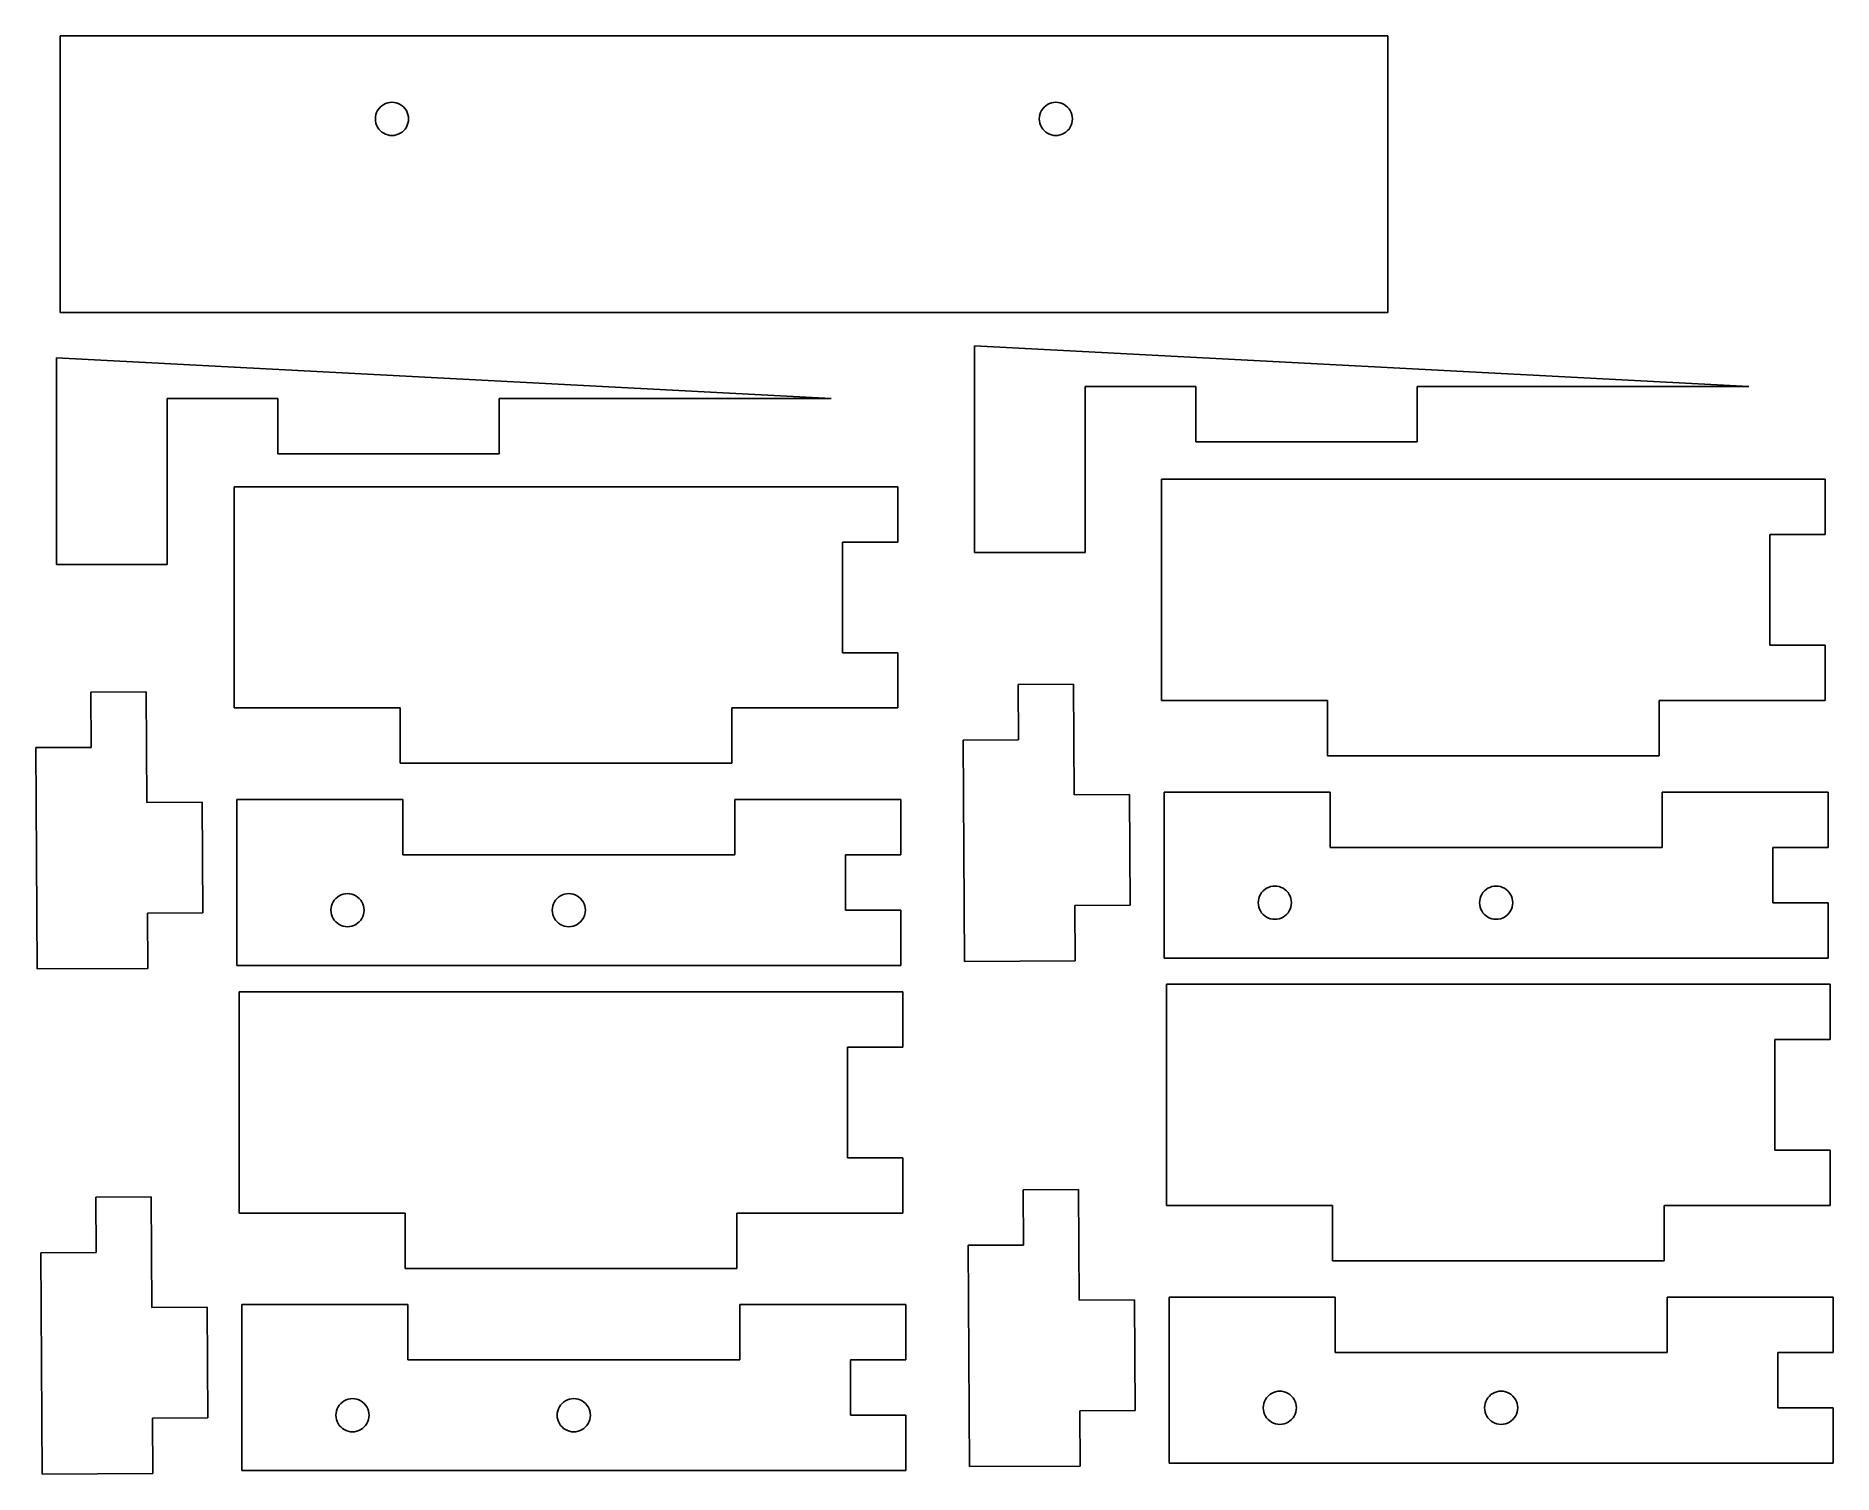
# Model space of a CAD drawing. Extents: x 4 to 167, y 4 to 134.
import ezdxf

# ---------------------------------------------------------------- set-up
doc = ezdxf.new("R2010")
doc.units = 0
doc.layers.add('Calque_1', color=7, linetype='CONTINUOUS')

msp = doc.modelspace()

# ---------------------------------------------------------------- linework, layer by layer
at = {"layer": 'Calque_1', "color": 7}
for p, q in [((126.282839, 133.589212), (6.282839, 133.589212)), ((6.282839, 133.589212), (6.282839, 108.589212)), ((126.282839, 108.589212), (126.282839, 133.589212)), ((37.782839, 126.089212), (37.782839, 126.089212)), ((97.782839, 126.089212), (97.782839, 126.089212)), ((6.282839, 108.589212), (126.282839, 108.589212)), ((88.923923, 86.91238), (88.923923, 105.580925)), ((88.923923, 105.580925), (158.923923, 101.91238)), ((5.969786, 85.82509), (5.969786, 104.493634)), ((5.969786, 104.493634), (75.969787, 100.825089)), ((25.969787, 100.825089), (15.969787, 100.825089)), ((15.969787, 100.825089), (15.969787, 85.82509)), ((25.969787, 95.82509), (25.969787, 100.825089)), ((75.969787, 100.825089), (45.969787, 100.825089)), ((45.969787, 100.825089), (45.969787, 95.82509)), ((108.923923, 101.91238), (98.923923, 101.91238)), ((98.923923, 101.91238), (98.923923, 86.91238)), ((108.923923, 96.91238), (108.923923, 101.91238)), ((158.923923, 101.91238), (128.923923, 101.91238)), ((128.923923, 101.91238), (128.923923, 96.91238)), ((128.923923, 96.91238), (108.923923, 96.91238)), ((45.969787, 95.82509), (25.969787, 95.82509)), ((22.00971, 72.85197), (22.00971, 92.85197)), ((22.00971, 92.85197), (82.00971, 92.85197)), ((82.00971, 92.85197), (82.00971, 87.85197)), ((105.82095, 73.52709), (105.82095, 93.52709)), ((105.82095, 93.52709), (165.82095, 93.52709)), ((165.82095, 93.52709), (165.82095, 88.52709)), ((82.00971, 87.85197), (77.00971, 87.85197)), ((77.00971, 87.85197), (77.00971, 77.85197)), ((165.82095, 88.52709), (160.82095, 88.52709)), ((160.82095, 88.52709), (160.82095, 78.52709)), ((98.923923, 86.91238), (88.923923, 86.91238)), ((15.969787, 85.82509), (5.969786, 85.82509)), ((160.82095, 78.52709), (165.82095, 78.52709)), ((165.82095, 78.52709), (165.82095, 73.52709)), ((77.00971, 77.85197), (82.00971, 77.85197)), ((82.00971, 77.85197), (82.00971, 72.85197)), ((92.890438, 74.968995), (97.890369, 74.995208)), ((92.91665, 69.969064), (92.890438, 74.968995)), ((97.890369, 74.995208), (97.942794, 64.995345)), ((9.079197, 74.293865), (14.079128, 74.320078)), ((9.105409, 69.293934), (9.079197, 74.293865)), ((14.079128, 74.320078), (14.131553, 64.320215)), ((120.82095, 73.52709), (105.82095, 73.52709)), ((120.82095, 68.52709), (120.82095, 73.52709)), ((165.82095, 73.52709), (150.82095, 73.52709)), ((150.82095, 73.52709), (150.82095, 68.52709)), ((37.00971, 72.85197), (22.00971, 72.85197)), ((37.00971, 67.85197), (37.00971, 72.85197)), ((82.00971, 72.85197), (67.00971, 72.85197)), ((67.00971, 72.85197), (67.00971, 67.85197)), ((87.916719, 69.942852), (92.91665, 69.969064)), ((88.021568, 49.943127), (87.916719, 69.942852)), ((4.105478, 69.267722), (9.105409, 69.293934)), ((4.210327, 49.267997), (4.105478, 69.267722)), ((150.82095, 68.52709), (120.82095, 68.52709)), ((67.00971, 67.85197), (37.00971, 67.85197)), ((97.942794, 64.995345), (102.942725, 65.021558)), ((102.942725, 65.021558), (102.99515, 55.021695)), ((106.07424, 50.25756), (106.07424, 65.25756)), ((106.07424, 65.25756), (121.07424, 65.25756)), ((121.07424, 65.25756), (121.07424, 60.25756)), ((151.07424, 60.25756), (151.07424, 65.25756)), ((151.07424, 65.25756), (166.07424, 65.25756)), ((166.07424, 65.25756), (166.07424, 60.25756)), ((14.131553, 64.320215), (19.131484, 64.346428)), ((19.131484, 64.346428), (19.183909, 54.346565)), ((22.262998, 49.58243), (22.262998, 64.58243)), ((22.262998, 64.58243), (37.262998, 64.58243)), ((37.262998, 64.58243), (37.262998, 59.58243)), ((67.262998, 59.58243), (67.262998, 64.58243)), ((67.262998, 64.58243), (82.262998, 64.58243)), ((82.262998, 64.58243), (82.262998, 59.58243)), ((121.07424, 60.25756), (151.07424, 60.25756)), ((166.07424, 60.25756), (161.07424, 60.25756)), ((161.07424, 60.25756), (161.07424, 55.25756)), ((37.262998, 59.58243), (67.262998, 59.58243)), ((82.262998, 59.58243), (77.262998, 59.58243)), ((77.262998, 59.58243), (77.262998, 54.58243)), ((117.57424, 55.25756), (117.57424, 55.25756)), ((137.57424, 55.25756), (137.57424, 55.25756)), ((161.07424, 55.25756), (166.07424, 55.25756)), ((166.07424, 55.25756), (166.07424, 50.25756)), ((19.183909, 54.346565), (14.183977, 54.320353)), ((14.183977, 54.320353), (14.21019, 49.320421)), ((33.762998, 54.58243), (33.762998, 54.58243)), ((53.762998, 54.58243), (53.762998, 54.58243)), ((77.262998, 54.58243), (82.262998, 54.58243)), ((82.262998, 54.58243), (82.262998, 49.58243)), ((102.99515, 55.021695), (97.995218, 54.995483)), ((97.995218, 54.995483), (98.021431, 49.995551)), ((14.21019, 49.320421), (4.210327, 49.267997)), ((82.262998, 49.58243), (22.262998, 49.58243)), ((98.021431, 49.995551), (88.021568, 49.943127)), ((166.07424, 50.25756), (106.07424, 50.25756)), ((22.460255, 27.20332), (22.460255, 47.20332)), ((22.460255, 47.20332), (82.460255, 47.20332)), ((82.460255, 47.20332), (82.460255, 42.20332)), ((106.2715, 27.87844), (106.2715, 47.87844)), ((106.2715, 47.87844), (166.2715, 47.87844)), ((166.2715, 47.87844), (166.2715, 42.87844)), ((166.2715, 42.87844), (161.2715, 42.87844)), ((161.2715, 42.87844), (161.2715, 32.87844)), ((82.460255, 42.20332), (77.460255, 42.20332)), ((77.460255, 42.20332), (77.460255, 32.20332)), ((161.2715, 32.87844), (166.2715, 32.87844)), ((166.2715, 32.87844), (166.2715, 27.87844)), ((77.460255, 32.20332), (82.460255, 32.20332)), ((82.460255, 32.20332), (82.460255, 27.20332)), ((93.340988, 29.320325), (98.340919, 29.346538)), ((93.3672, 24.320394), (93.340988, 29.320325)), ((98.340919, 29.346538), (98.393344, 19.346675)), ((9.529744, 28.645205), (14.529675, 28.671418)), ((9.555956, 23.645274), (9.529744, 28.645205)), ((14.529675, 28.671418), (14.5821, 18.671555)), ((121.2715, 27.87844), (106.2715, 27.87844)), ((121.2715, 22.87844), (121.2715, 27.87844)), ((166.2715, 27.87844), (151.2715, 27.87844)), ((151.2715, 27.87844), (151.2715, 22.87844)), ((37.460255, 27.20332), (22.460255, 27.20332)), ((37.460255, 22.20332), (37.460255, 27.20332)), ((82.460255, 27.20332), (67.460255, 27.20332)), ((67.460255, 27.20332), (67.460255, 22.20332)), ((4.556025, 23.619062), (9.555956, 23.645274)), ((4.660874, 3.619337), (4.556025, 23.619062)), ((88.367269, 24.294182), (93.3672, 24.320394)), ((88.472118, 4.294457), (88.367269, 24.294182)), ((151.2715, 22.87844), (121.2715, 22.87844)), ((67.460255, 22.20332), (37.460255, 22.20332)), ((106.52479, 4.60889), (106.52479, 19.60889)), ((106.52479, 19.60889), (121.52479, 19.60889)), ((121.52479, 19.60889), (121.52479, 14.60889)), ((151.52479, 14.60889), (151.52479, 19.60889)), ((151.52479, 19.60889), (166.52479, 19.60889)), ((166.52479, 19.60889), (166.52479, 14.60889)), ((14.5821, 18.671555), (19.582031, 18.697768)), ((19.582031, 18.697768), (19.634456, 8.697905)), ((22.713543, 3.93378), (22.713543, 18.93378)), ((22.713543, 18.93378), (37.713543, 18.93378)), ((37.713543, 18.93378), (37.713543, 13.93378)), ((67.713543, 13.93378), (67.713543, 18.93378)), ((67.713543, 18.93378), (82.713543, 18.93378)), ((82.713543, 18.93378), (82.713543, 13.93378)), ((98.393344, 19.346675), (103.393275, 19.372888)), ((103.393275, 19.372888), (103.4457, 9.373025)), ((37.713543, 13.93378), (67.713543, 13.93378)), ((82.713543, 13.93378), (77.713543, 13.93378)), ((77.713543, 13.93378), (77.713543, 8.93378)), ((121.52479, 14.60889), (151.52479, 14.60889)), ((166.52479, 14.60889), (161.52479, 14.60889)), ((161.52479, 14.60889), (161.52479, 9.60889)), ((19.634456, 8.697905), (14.634524, 8.671693)), ((14.634524, 8.671693), (14.660737, 3.671761)), ((34.213543, 8.93378), (34.213543, 8.93378)), ((54.213543, 8.93378), (54.213543, 8.93378)), ((77.713543, 8.93378), (82.713543, 8.93378)), ((82.713543, 8.93378), (82.713543, 3.93378)), ((103.4457, 9.373025), (98.445768, 9.346813)), ((98.445768, 9.346813), (98.471981, 4.346881)), ((118.02479, 9.60889), (118.02479, 9.60889)), ((138.02479, 9.60889), (138.02479, 9.60889)), ((161.52479, 9.60889), (166.52479, 9.60889)), ((166.52479, 9.60889), (166.52479, 4.60889)), ((14.660737, 3.671761), (4.660874, 3.619337)), ((82.713543, 3.93378), (22.713543, 3.93378)), ((98.471981, 4.346881), (88.472118, 4.294457)), ((166.52479, 4.60889), (106.52479, 4.60889))]:
    msp.add_line(p, q, dxfattribs=at)
for points in [[(35.532839, 127.38825), (35.068737, 127.120301), (34.782839, 126.62511), (34.782839, 126.089212)], [(37.032839, 127.38825), (36.568737, 127.656199), (35.99694, 127.656199), (35.532839, 127.38825)], [(37.782839, 126.089212), (37.782839, 126.62511), (37.49694, 127.120301), (37.032839, 127.38825)], [(95.532839, 127.38825), (95.068737, 127.120301), (94.782839, 126.62511), (94.782839, 126.089212)], [(97.032839, 127.38825), (96.568737, 127.656199), (95.99694, 127.656199), (95.532839, 127.38825)], [(97.782839, 126.089212), (97.782839, 126.62511), (97.49694, 127.120301), (97.032839, 127.38825)], [(34.782839, 126.089212), (34.782839, 125.553314), (35.068737, 125.058123), (35.532839, 124.790174)], [(37.032839, 124.790174), (37.49694, 125.058123), (37.782839, 125.553314), (37.782839, 126.089212)], [(94.782839, 126.089212), (94.782839, 125.553314), (95.068737, 125.058123), (95.532839, 124.790174)], [(97.032839, 124.790174), (97.49694, 125.058123), (97.782839, 125.553314), (97.782839, 126.089212)], [(35.532839, 124.790174), (35.99694, 124.522225), (36.568737, 124.522225), (37.032839, 124.790174)], [(95.532839, 124.790174), (95.99694, 124.522225), (96.568737, 124.522225), (97.032839, 124.790174)], [(31.512998, 55.881468), (31.048896, 55.613519), (30.762998, 55.118328), (30.762998, 54.58243)], [(33.012998, 55.881468), (32.548896, 56.149417), (31.9771, 56.149417), (31.512998, 55.881468)], [(33.762998, 54.58243), (33.762998, 55.118328), (33.4771, 55.613519), (33.012998, 55.881468)], [(51.512998, 55.881468), (51.048896, 55.613519), (50.762998, 55.118328), (50.762998, 54.58243)], [(53.012998, 55.881468), (52.548896, 56.149417), (51.9771, 56.149417), (51.512998, 55.881468)], [(53.762998, 54.58243), (53.762998, 55.118328), (53.4771, 55.613519), (53.012998, 55.881468)], [(115.32424, 56.556598), (114.860138, 56.288649), (114.57424, 55.793458), (114.57424, 55.25756)], [(114.57424, 55.25756), (114.57424, 54.721662), (114.860138, 54.226471), (115.32424, 53.958522)], [(116.82424, 56.556598), (116.360138, 56.824547), (115.788342, 56.824547), (115.32424, 56.556598)], [(117.57424, 55.25756), (117.57424, 55.793458), (117.288342, 56.288649), (116.82424, 56.556598)], [(116.82424, 53.958522), (117.288342, 54.226471), (117.57424, 54.721662), (117.57424, 55.25756)], [(135.32424, 56.556598), (134.860138, 56.288649), (134.57424, 55.793458), (134.57424, 55.25756)], [(134.57424, 55.25756), (134.57424, 54.721662), (134.860138, 54.226471), (135.32424, 53.958522)], [(136.82424, 56.556598), (136.360138, 56.824547), (135.788342, 56.824547), (135.32424, 56.556598)], [(137.57424, 55.25756), (137.57424, 55.793458), (137.288342, 56.288649), (136.82424, 56.556598)], [(136.82424, 53.958522), (137.288342, 54.226471), (137.57424, 54.721662), (137.57424, 55.25756)], [(30.762998, 54.58243), (30.762998, 54.046532), (31.048896, 53.551341), (31.512998, 53.283392)], [(33.012998, 53.283392), (33.4771, 53.551341), (33.762998, 54.046532), (33.762998, 54.58243)], [(50.762998, 54.58243), (50.762998, 54.046532), (51.048896, 53.551341), (51.512998, 53.283392)], [(53.012998, 53.283392), (53.4771, 53.551341), (53.762998, 54.046532), (53.762998, 54.58243)], [(115.32424, 53.958522), (115.788342, 53.690573), (116.360138, 53.690573), (116.82424, 53.958522)], [(135.32424, 53.958522), (135.788342, 53.690573), (136.360138, 53.690573), (136.82424, 53.958522)], [(31.512998, 53.283392), (31.9771, 53.015443), (32.548896, 53.015443), (33.012998, 53.283392)], [(51.512998, 53.283392), (51.9771, 53.015443), (52.548896, 53.015443), (53.012998, 53.283392)], [(31.963543, 10.232818), (31.499441, 9.964869), (31.213543, 9.469678), (31.213543, 8.93378)], [(33.463543, 10.232818), (32.999441, 10.500767), (32.427645, 10.500767), (31.963543, 10.232818)], [(34.213543, 8.93378), (34.213543, 9.469678), (33.927645, 9.964869), (33.463543, 10.232818)], [(51.963543, 10.232818), (51.499441, 9.964869), (51.213543, 9.469678), (51.213543, 8.93378)], [(53.463543, 10.232818), (52.999441, 10.500767), (52.427645, 10.500767), (51.963543, 10.232818)], [(54.213543, 8.93378), (54.213543, 9.469678), (53.927645, 9.964869), (53.463543, 10.232818)], [(115.77479, 10.907928), (115.310688, 10.639979), (115.02479, 10.144788), (115.02479, 9.60889)], [(117.27479, 10.907928), (116.810688, 11.175877), (116.238892, 11.175877), (115.77479, 10.907928)], [(118.02479, 9.60889), (118.02479, 10.144788), (117.738892, 10.639979), (117.27479, 10.907928)], [(135.77479, 10.907928), (135.310688, 10.639979), (135.02479, 10.144788), (135.02479, 9.60889)], [(137.27479, 10.907928), (136.810688, 11.175877), (136.238892, 11.175877), (135.77479, 10.907928)], [(138.02479, 9.60889), (138.02479, 10.144788), (137.738892, 10.639979), (137.27479, 10.907928)], [(31.213543, 8.93378), (31.213543, 8.397882), (31.499441, 7.902691), (31.963543, 7.634742)], [(33.463543, 7.634742), (33.927645, 7.902691), (34.213543, 8.397882), (34.213543, 8.93378)], [(51.213543, 8.93378), (51.213543, 8.397882), (51.499441, 7.902691), (51.963543, 7.634742)], [(53.463543, 7.634742), (53.927645, 7.902691), (54.213543, 8.397882), (54.213543, 8.93378)], [(115.02479, 9.60889), (115.02479, 9.072992), (115.310688, 8.577801), (115.77479, 8.309852)], [(115.77479, 8.309852), (116.238892, 8.041903), (116.810688, 8.041903), (117.27479, 8.309852)], [(117.27479, 8.309852), (117.738892, 8.577801), (118.02479, 9.072992), (118.02479, 9.60889)], [(135.02479, 9.60889), (135.02479, 9.072992), (135.310688, 8.577801), (135.77479, 8.309852)], [(135.77479, 8.309852), (136.238892, 8.041903), (136.810688, 8.041903), (137.27479, 8.309852)], [(137.27479, 8.309852), (137.738892, 8.577801), (138.02479, 9.072992), (138.02479, 9.60889)], [(31.963543, 7.634742), (32.427645, 7.366793), (32.999441, 7.366793), (33.463543, 7.634742)], [(51.963543, 7.634742), (52.427645, 7.366793), (52.999441, 7.366793), (53.463543, 7.634742)]]:
    msp.add_open_spline(points, degree=3, dxfattribs=at)

doc.saveas('drawing.dxf')
